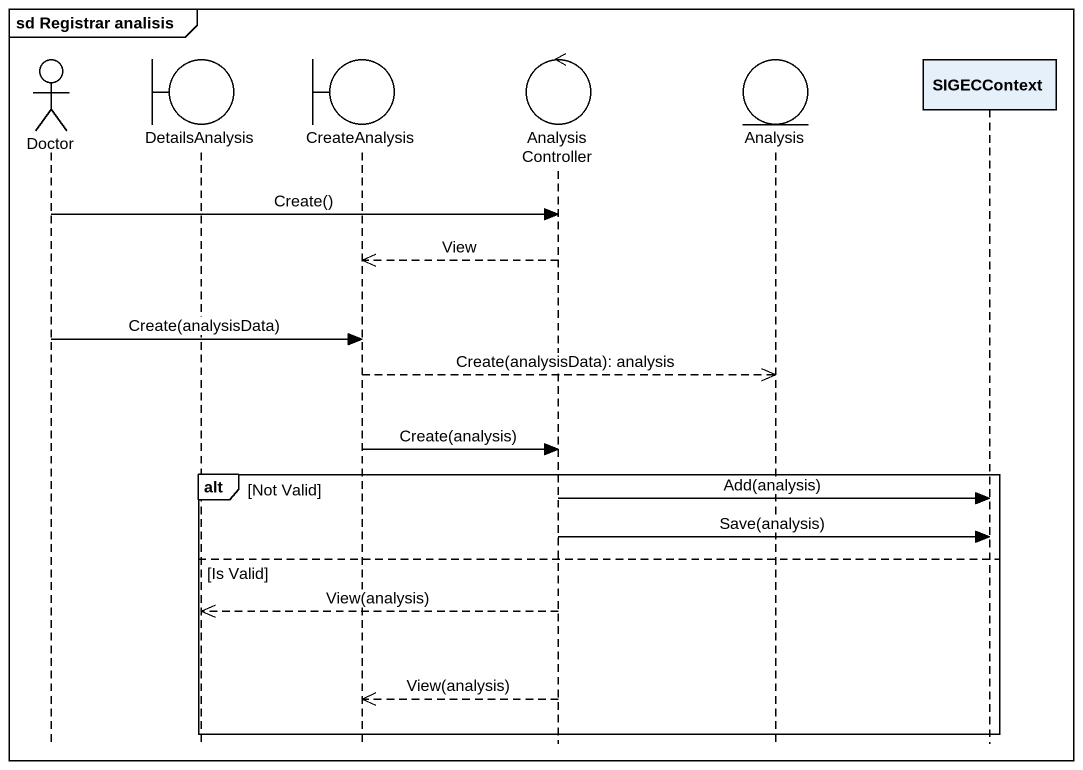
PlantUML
@startuml
mainframe sd Registrar analisis
hide footbox
actor Doctor
boundary DetailsAnalysis
boundary CreateAnalysis
control AnalysisController
entity Analysis
participant SIGECContext

Doctor -> AnalysisController : Create()
AnalysisController -->> CreateAnalysis : View
Doctor -> CreateAnalysis : Create(analysisData)
CreateAnalysis -->> Analysis : Create(analysisData): analysis
CreateAnalysis -> AnalysisController : Create(analysis)
alt Not Valid
  AnalysisController -> SIGECContext : Add(analysis)
  AnalysisController -> SIGECContext : Save(analysis)
else Is Valid
  AnalysisController -->> DetailsAnalysis : View(analysis)
  AnalysisController -->> CreateAnalysis : View(analysis)
end
@enduml
